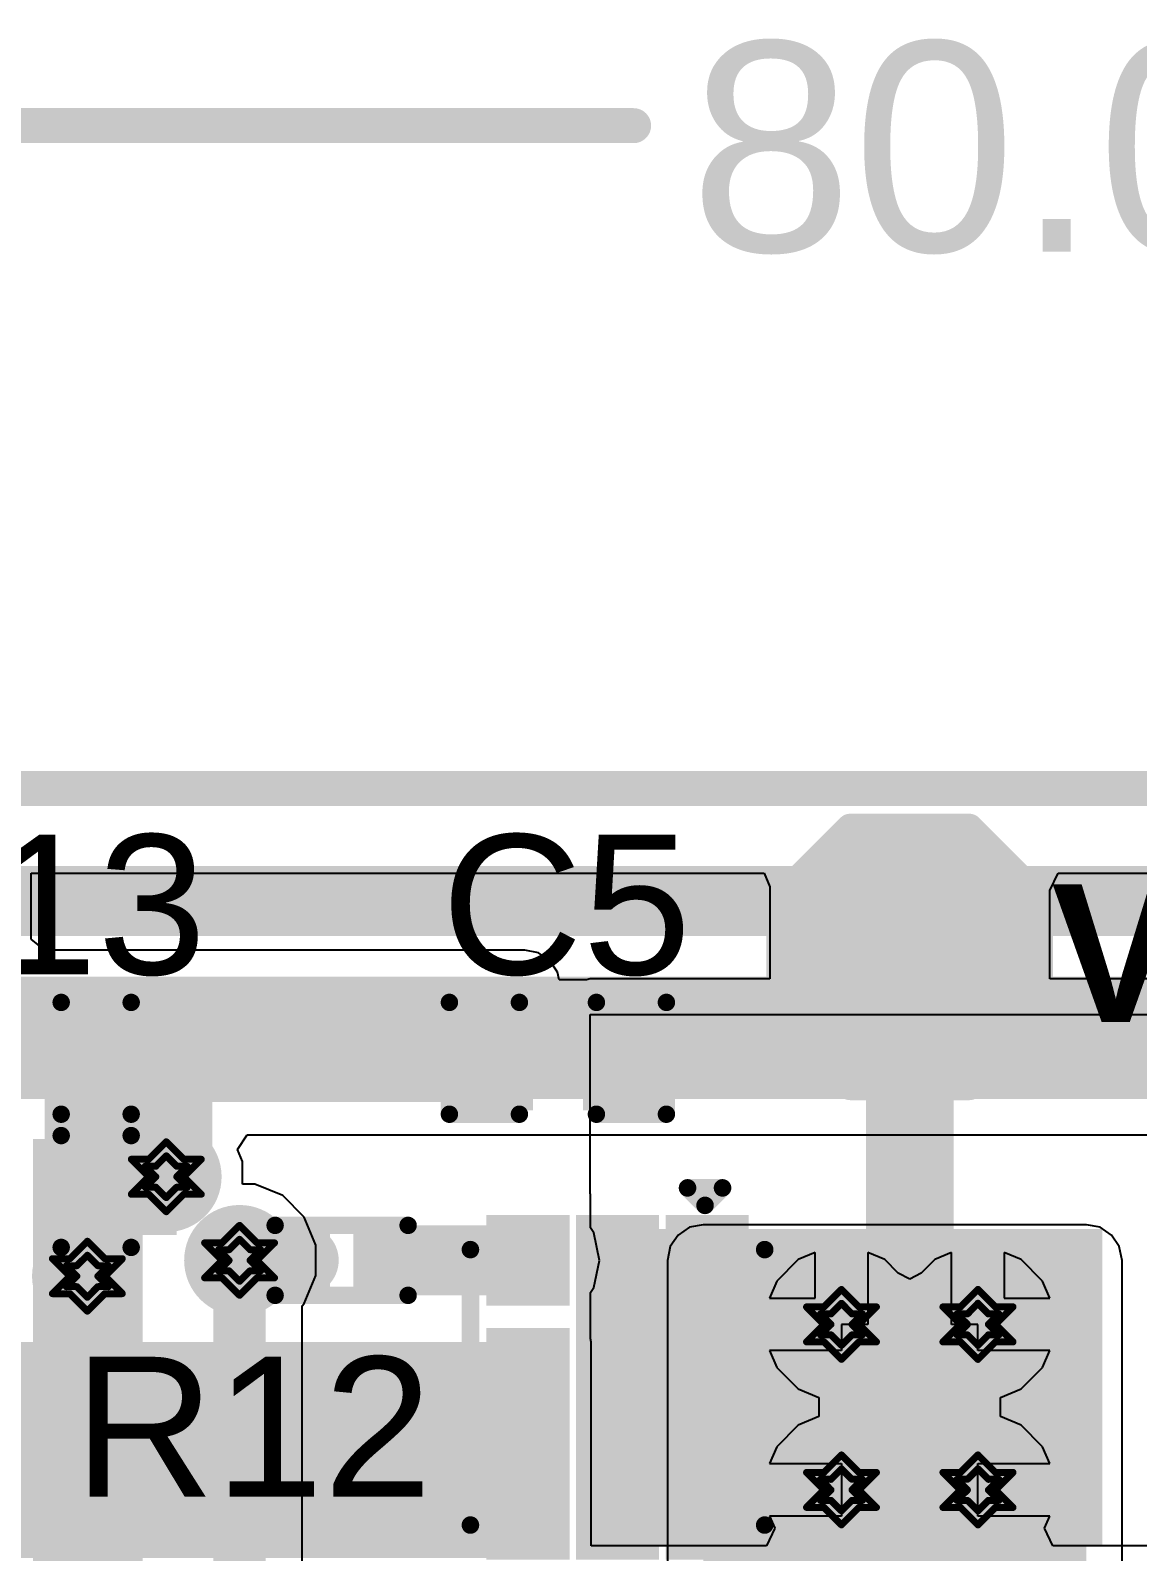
# Model space of a CAD drawing. Header units: inches. Extents: x -18 to 237, y -41 to 211.
# Drawn here: x 24.42 to 32.45, y 104.98 to 116.03 of the extents above; entities that cross this region are included whole.
import ezdxf

# ---------------------------------------------------------------- set-up
doc = ezdxf.new("R2010")
doc.units = ezdxf.units.IN
for name, color, linetype in [('Board Outline', 216, 'Continuous'), ('Bottom Layer', 5, 'Continuous'), ('Bottom Solder', 6, 'Continuous'), ('Dimensions', 6, 'Continuous'), ('Drill Drawing', 1, 'Continuous'), ('Top Layer', 1, 'Continuous'), ('Top Overlay', 2, 'Continuous'), ('Top Paste', 8, 'Continuous'), ('Top Solder', 216, 'Continuous'), ('Via Holes', 16, 'Continuous')]:
    doc.layers.add(name, color=color, linetype=linetype)
doc.styles.add('Arial', font='', dxfattribs={"height": 0.2})
doc.styles.add('Arial_Bold', font='', dxfattribs={"height": 0.2})
doc.styles.get('Arial').set_extended_font_data('Arial')
doc.styles.get('Arial_Bold').set_extended_font_data('Arial', bold=True)

# ---------------------------------------------------------------- blocks, each defined once
blk = doc.blocks.new('CSD25310Q2_33')
at = {"layer": 'Top Layer'}
for points in [[(-1.15, 0.85), (-0.695, 0.85), (-0.695, 0.45), (-1.15, 0.45)], [(-0.55, 0.85), (0.55, 0.85), (0.55, -0.2), (-0.55, -0.2)], [(1.15, 0.45), (0.695, 0.45), (0.695, 0.85), (1.15, 0.85)], [(-1.15, 0.2), (-0.695, 0.2), (-0.695, -0.2), (-1.15, -0.2)], [(1.15, -0.2), (0.695, -0.2), (0.695, 0.2), (1.15, 0.2)], [(-1.15, -0.45), (-0.695, -0.45), (-0.695, -0.85), (-1.15, -0.85)], [(-0.329, -0.45), (0.521, -0.45), (0.521, -0.85), (-0.329, -0.85)], [(1.15, -0.85), (0.695, -0.85), (0.695, -0.45), (1.15, -0.45)]]:
    blk.add_hatch(color=1, dxfattribs=at).paths.add_polyline_path(points)
at = {"layer": 'Top Paste'}
for points in [[(-0.5, 0.8), (0.5, 0.8), (0.5, -0.15), (-0.5, -0.15)], [(-0.279, -0.5), (0.471, -0.5), (0.471, -0.8), (-0.279, -0.8)]]:
    blk.add_hatch(color=8, dxfattribs=at).paths.add_polyline_path(points)
at = {"layer": 'Top Solder'}
for points in [[(-1.252, 0.952), (-0.593, 0.952), (-0.593, 0.348), (-1.252, 0.348)], [(-0.652, 0.952), (0.652, 0.952), (0.652, -0.302), (-0.652, -0.302)], [(1.252, 0.348), (0.593, 0.348), (0.593, 0.952), (1.252, 0.952)], [(-1.252, 0.302), (-0.593, 0.302), (-0.593, -0.302), (-1.252, -0.302)], [(1.252, -0.302), (0.593, -0.302), (0.593, 0.302), (1.252, 0.302)], [(-1.252, -0.348), (-0.593, -0.348), (-0.593, -0.952), (-1.252, -0.952)], [(-0.431, -0.348), (0.623, -0.348), (0.623, -0.952), (-0.431, -0.952)], [(1.252, -0.952), (0.593, -0.952), (0.593, -0.348), (1.252, -0.348)]]:
    blk.add_hatch(color=216, dxfattribs=at).paths.add_polyline_path(points)
at = {"layer": 'Top Overlay', "const_width": 0.127}
for points in [[(1, 1.068), (-1, 1.068)], [(-1.448, 0.508), (-1.448, 0.762)], [(-1.321, 0.635), (-1.448, 0.762)], [(-1.448, 0.508), (-1.321, 0.635)], [(1, -1.068), (-1, -1.068)]]:
    blk.add_lwpolyline(points, dxfattribs=at)
at = {"layer": 'Top Overlay', "const_width": 0.0635}
for points in [[(-1.032, 1.068, 1), (-0.968, 1.068, 1)], [(0.968, 1.068, 1), (1.032, 1.068, 1)], [(-1.48, 0.762, 1), (-1.416, 0.762, 1)], [(-1.48, 0.762, 1), (-1.416, 0.762, 1)], [(-1.353, 0.635, 1), (-1.289, 0.635, 1)], [(-1.353, 0.635, 1), (-1.289, 0.635, 1)], [(-1.48, 0.508, 1), (-1.416, 0.508, 1)], [(-1.48, 0.508, 1), (-1.416, 0.508, 1)], [(-1.032, -1.068, 1), (-0.968, -1.068, 1)], [(0.968, -1.068, 1), (1.032, -1.068, 1)]]:
    blk.add_lwpolyline(points, format="xyb", close=True, dxfattribs=at)
blk = doc.blocks.new('R___0201_71')
at = {"layer": 'Top Layer'}
for points in [[(-0.41, 0.185), (-0.14, 0.185), (-0.14, -0.185), (-0.41, -0.185)], [(0.14, 0.185), (0.41, 0.185), (0.41, -0.185), (0.14, -0.185)]]:
    blk.add_hatch(color=1, dxfattribs=at).paths.add_polyline_path(points)
at = {"layer": 'Top Paste'}
for points in [[(-0.41, 0.185), (-0.14, 0.185), (-0.14, -0.185), (-0.41, -0.185)], [(0.14, 0.185), (0.41, 0.185), (0.41, -0.185), (0.14, -0.185)]]:
    blk.add_hatch(color=8, dxfattribs=at).paths.add_polyline_path(points)
at = {"layer": 'Top Solder'}
for points in [[(-0.465, 0.24), (-0.085, 0.24), (-0.085, -0.24), (-0.465, -0.24)], [(0.085, 0.24), (0.465, 0.24), (0.465, -0.24), (0.085, -0.24)]]:
    blk.add_hatch(color=216, dxfattribs=at).paths.add_polyline_path(points)
at = {"layer": 'Top Overlay', "const_width": 0.127}
for points in [[(0.483, 0.254), (-0.483, 0.254)], [(-0.483, 0.254), (-0.483, -0.254)], [(0.483, 0.254), (0.483, -0.254)], [(0.483, -0.254), (-0.483, -0.254)]]:
    blk.add_lwpolyline(points, dxfattribs=at)
at = {"layer": 'Top Overlay', "const_width": 0.0635}
for points in [[(-0.514, 0.254, 1), (-0.451, 0.254, 1)], [(-0.514, 0.254, 1), (-0.451, 0.254, 1)], [(0.451, 0.254, 1), (0.514, 0.254, 1)], [(0.451, 0.254, 1), (0.514, 0.254, 1)], [(-0.514, -0.254, 1), (-0.451, -0.254, 1)], [(-0.514, -0.254, 1), (-0.451, -0.254, 1)], [(0.451, -0.254, 1), (0.514, -0.254, 1)], [(0.451, -0.254, 1), (0.514, -0.254, 1)]]:
    blk.add_lwpolyline(points, format="xyb", close=True, dxfattribs=at)
blk = doc.blocks.new('T__________92')
at = {"layer": 'Top Layer'}
blk.add_hatch(color=1, dxfattribs=at).paths.add_polyline_path([(0.381, 0.762), (-0.381, 0.762), (-0.762, 0.381), (-0.762, -0.381), (-0.381, -0.762), (0.381, -0.762), (0.762, -0.381), (0.762, 0.381)])
at = {"layer": 'Top Paste'}
blk.add_hatch(color=8, dxfattribs=at).paths.add_polyline_path([(0.381, 0.762), (-0.381, 0.762), (-0.762, 0.381), (-0.762, -0.381), (-0.381, -0.762), (0.381, -0.762), (0.762, -0.381), (0.762, 0.381)])
at = {"layer": 'Top Solder'}
blk.add_hatch(color=216, dxfattribs=at).paths.add_polyline_path([(0.432, 0.864), (-0.432, 0.864), (-0.864, 0.432), (-0.864, -0.432), (-0.432, -0.864), (0.432, -0.864), (0.864, -0.432), (0.864, 0.432)])
at = {"layer": 'Top Overlay', "const_width": 0.2}
for points in [[(-0.432, 0.94), (-0.94, 0.432)], [(0.432, 0.94), (-0.432, 0.94)], [(0.432, 0.94), (-0.432, 0.94)], [(0.94, 0.432), (0.432, 0.94)], [(-0.94, 0.432), (-0.94, -0.432)], [(0.94, 0.432), (0.94, -0.432)], [(-0.432, -0.94), (-0.94, -0.432)], [(0.94, -0.432), (0.432, -0.94)], [(0.432, -0.94), (-0.432, -0.94)], [(0.432, -0.94), (-0.432, -0.94)]]:
    blk.add_lwpolyline(points, dxfattribs=at)
at = {"layer": 'Top Overlay', "const_width": 0.1}
for points in [[(-0.482, 0.94, 1), (-0.382, 0.94, 1)], [(-0.482, 0.94, 1), (-0.382, 0.94, 1)], [(-0.482, 0.94, 1), (-0.382, 0.94, 1)], [(0.382, 0.94, 1), (0.482, 0.94, 1)], [(0.382, 0.94, 1), (0.482, 0.94, 1)], [(0.382, 0.94, 1), (0.482, 0.94, 1)], [(-0.99, 0.432, 1), (-0.89, 0.432, 1)], [(-0.99, 0.432, 1), (-0.89, 0.432, 1)], [(0.89, 0.432, 1), (0.99, 0.432, 1)], [(0.89, 0.432, 1), (0.99, 0.432, 1)], [(-0.99, -0.432, 1), (-0.89, -0.432, 1)], [(-0.99, -0.432, 1), (-0.89, -0.432, 1)], [(0.89, -0.432, 1), (0.99, -0.432, 1)], [(0.89, -0.432, 1), (0.99, -0.432, 1)], [(-0.482, -0.94, 1), (-0.382, -0.94, 1)], [(-0.482, -0.94, 1), (-0.382, -0.94, 1)], [(-0.482, -0.94, 1), (-0.382, -0.94, 1)], [(0.382, -0.94, 1), (0.482, -0.94, 1)], [(0.382, -0.94, 1), (0.482, -0.94, 1)], [(0.382, -0.94, 1), (0.482, -0.94, 1)]]:
    blk.add_lwpolyline(points, format="xyb", close=True, dxfattribs=at)
blk = doc.blocks.new('C___0402_149')
at = {"layer": 'Top Layer'}
for points in [[(-0.699, -0.318), (-0.699, 0.318), (-0.241, 0.318), (-0.241, -0.318)], [(0.241, -0.318), (0.241, 0.318), (0.699, 0.318), (0.699, -0.318)]]:
    blk.add_hatch(color=1, dxfattribs=at).paths.add_polyline_path(points)
at = {"layer": 'Top Paste'}
for points in [[(-0.699, -0.318), (-0.699, 0.318), (-0.241, 0.318), (-0.241, -0.318)], [(0.241, -0.318), (0.241, 0.318), (0.699, 0.318), (0.699, -0.318)]]:
    blk.add_hatch(color=8, dxfattribs=at).paths.add_polyline_path(points)
at = {"layer": 'Top Solder'}
for points in [[(-0.758, -0.377), (-0.758, 0.377), (-0.181, 0.377), (-0.181, -0.377)], [(0.181, -0.377), (0.181, 0.377), (0.758, 0.377), (0.758, -0.377)]]:
    blk.add_hatch(color=216, dxfattribs=at).paths.add_polyline_path(points)
at = {"layer": 'Top Overlay', "const_width": 0.127}
for points in [[(-0.787, -0.406), (-0.787, 0.406)], [(-0.787, 0.406), (-0.279, 0.406)], [(0.279, 0.406), (0.787, 0.406)], [(0.787, -0.406), (0.787, 0.406)], [(-0.787, -0.406), (-0.279, -0.406)], [(0.279, -0.406), (0.787, -0.406)]]:
    blk.add_lwpolyline(points, dxfattribs=at)
at = {"layer": 'Top Overlay', "const_width": 0.0635}
for points in [[(-0.819, 0.406, 1), (-0.756, 0.406, 1)], [(-0.819, 0.406, 1), (-0.756, 0.406, 1)], [(-0.311, 0.406, 1), (-0.248, 0.406, 1)], [(0.248, 0.406, 1), (0.311, 0.406, 1)], [(0.756, 0.406, 1), (0.819, 0.406, 1)], [(0.756, 0.406, 1), (0.819, 0.406, 1)], [(-0.819, -0.406, 1), (-0.756, -0.406, 1)], [(-0.819, -0.406, 1), (-0.756, -0.406, 1)], [(-0.311, -0.406, 1), (-0.248, -0.406, 1)], [(0.248, -0.406, 1), (0.311, -0.406, 1)], [(0.756, -0.406, 1), (0.819, -0.406, 1)], [(0.756, -0.406, 1), (0.819, -0.406, 1)]]:
    blk.add_lwpolyline(points, format="xyb", close=True, dxfattribs=at)
blk = doc.blocks.new('C___0402_150')
at = {"layer": 'Top Layer'}
for points in [[(-0.699, -0.318), (-0.699, 0.318), (-0.241, 0.318), (-0.241, -0.318)], [(0.241, -0.318), (0.241, 0.318), (0.699, 0.318), (0.699, -0.318)]]:
    blk.add_hatch(color=1, dxfattribs=at).paths.add_polyline_path(points)
at = {"layer": 'Top Paste'}
for points in [[(-0.699, -0.318), (-0.699, 0.318), (-0.241, 0.318), (-0.241, -0.318)], [(0.241, -0.318), (0.241, 0.318), (0.699, 0.318), (0.699, -0.318)]]:
    blk.add_hatch(color=8, dxfattribs=at).paths.add_polyline_path(points)
at = {"layer": 'Top Solder'}
for points in [[(-0.758, -0.377), (-0.758, 0.377), (-0.181, 0.377), (-0.181, -0.377)], [(0.181, -0.377), (0.181, 0.377), (0.758, 0.377), (0.758, -0.377)]]:
    blk.add_hatch(color=216, dxfattribs=at).paths.add_polyline_path(points)
at = {"layer": 'Top Overlay', "const_width": 0.127}
for points in [[(-0.787, 0.406), (-0.279, 0.406)], [(-0.787, -0.406), (-0.787, 0.406)], [(0.279, 0.406), (0.787, 0.406)], [(0.787, -0.406), (0.787, 0.406)], [(-0.787, -0.406), (-0.279, -0.406)], [(0.279, -0.406), (0.787, -0.406)]]:
    blk.add_lwpolyline(points, dxfattribs=at)
at = {"layer": 'Top Overlay', "const_width": 0.0635}
for points in [[(-0.819, 0.406, 1), (-0.756, 0.406, 1)], [(-0.819, 0.406, 1), (-0.756, 0.406, 1)], [(-0.311, 0.406, 1), (-0.248, 0.406, 1)], [(0.248, 0.406, 1), (0.311, 0.406, 1)], [(0.756, 0.406, 1), (0.819, 0.406, 1)], [(0.756, 0.406, 1), (0.819, 0.406, 1)], [(-0.819, -0.406, 1), (-0.756, -0.406, 1)], [(-0.819, -0.406, 1), (-0.756, -0.406, 1)], [(-0.311, -0.406, 1), (-0.248, -0.406, 1)], [(0.248, -0.406, 1), (0.311, -0.406, 1)], [(0.756, -0.406, 1), (0.819, -0.406, 1)], [(0.756, -0.406, 1), (0.819, -0.406, 1)]]:
    blk.add_lwpolyline(points, format="xyb", close=True, dxfattribs=at)
blk = doc.blocks.new('C___0402_158')
at = {"layer": 'Top Layer'}
for points in [[(-0.699, -0.318), (-0.699, 0.318), (-0.241, 0.318), (-0.241, -0.318)], [(0.241, -0.318), (0.241, 0.318), (0.699, 0.318), (0.699, -0.318)]]:
    blk.add_hatch(color=1, dxfattribs=at).paths.add_polyline_path(points)
at = {"layer": 'Top Paste'}
for points in [[(-0.699, -0.318), (-0.699, 0.318), (-0.241, 0.318), (-0.241, -0.318)], [(0.241, -0.318), (0.241, 0.318), (0.699, 0.318), (0.699, -0.318)]]:
    blk.add_hatch(color=8, dxfattribs=at).paths.add_polyline_path(points)
at = {"layer": 'Top Solder'}
for points in [[(-0.758, -0.377), (-0.758, 0.377), (-0.181, 0.377), (-0.181, -0.377)], [(0.181, -0.377), (0.181, 0.377), (0.758, 0.377), (0.758, -0.377)]]:
    blk.add_hatch(color=216, dxfattribs=at).paths.add_polyline_path(points)
at = {"layer": 'Top Overlay', "const_width": 0.127}
for points in [[(-0.787, 0.406), (-0.787, -0.406)], [(-0.279, 0.406), (-0.787, 0.406)], [(0.787, 0.406), (0.279, 0.406)], [(0.787, 0.406), (0.787, -0.406)], [(-0.279, -0.406), (-0.787, -0.406)], [(0.787, -0.406), (0.279, -0.406)]]:
    blk.add_lwpolyline(points, dxfattribs=at)
at = {"layer": 'Top Overlay', "const_width": 0.0635}
for points in [[(-0.819, 0.406, 1), (-0.756, 0.406, 1)], [(-0.819, 0.406, 1), (-0.756, 0.406, 1)], [(-0.311, 0.406, 1), (-0.248, 0.406, 1)], [(0.248, 0.406, 1), (0.311, 0.406, 1)], [(0.756, 0.406, 1), (0.819, 0.406, 1)], [(0.756, 0.406, 1), (0.819, 0.406, 1)], [(-0.819, -0.406, 1), (-0.756, -0.406, 1)], [(-0.819, -0.406, 1), (-0.756, -0.406, 1)], [(-0.311, -0.406, 1), (-0.248, -0.406, 1)], [(0.248, -0.406, 1), (0.311, -0.406, 1)], [(0.756, -0.406, 1), (0.819, -0.406, 1)], [(0.756, -0.406, 1), (0.819, -0.406, 1)]]:
    blk.add_lwpolyline(points, format="xyb", close=True, dxfattribs=at)

msp = doc.modelspace()

# ---------------------------------------------------------------- hatches: boundary and pattern name
at = {"layer": 'Bottom Layer'}
for points in [[(24.435, 99.901), (25.229, 99.901), (25.229, 107.978), (24.435, 107.978)], [(24.435, 107.445), (25.603, 107.445), (25.603, 107.978), (24.435, 107.978)], [(29.299, 104.905), (32.08, 104.905), (32.08, 107.097), (29.299, 107.097)]]:
    msp.add_hatch(color=5, dxfattribs=at).paths.add_polyline_path(points)
h = msp.add_hatch(color=5, dxfattribs=at)
edge = h.paths.add_edge_path()
edge.add_arc((25.401, 107.704), 0.3, 0, 360)
h = msp.add_hatch(color=5, dxfattribs=at)
edge = h.paths.add_edge_path()
edge.add_arc((25.933, 107.097), 0.3, 0, 360)
h = msp.add_hatch(color=5, dxfattribs=at)
edge = h.paths.add_edge_path()
edge.add_arc((24.829, 106.982), 0.3, 0, 360)
h = msp.add_hatch(color=5, dxfattribs=at)
edge = h.paths.add_edge_path()
edge.add_arc((30.302, 106.632), 0.3, 0, 360)
h = msp.add_hatch(color=5, dxfattribs=at)
edge = h.paths.add_edge_path()
edge.add_arc((31.293, 106.632), 0.3, 0, 360)
h = msp.add_hatch(color=5, dxfattribs=at)
edge = h.paths.add_edge_path()
edge.add_arc((30.302, 105.43), 0.3, 0, 360)
h = msp.add_hatch(color=5, dxfattribs=at)
edge = h.paths.add_edge_path()
edge.add_arc((31.293, 105.43), 0.3, 0, 360)
at = {"layer": 'Bottom Solder'}
h = msp.add_hatch(color=6, dxfattribs=at)
edge = h.paths.add_edge_path()
edge.add_arc((25.401, 107.704), 0.402, 0, 360)
h = msp.add_hatch(color=6, dxfattribs=at)
edge = h.paths.add_edge_path()
edge.add_arc((25.933, 107.097), 0.402, 0, 360)
h = msp.add_hatch(color=6, dxfattribs=at)
edge = h.paths.add_edge_path()
edge.add_arc((24.829, 106.982), 0.402, 0, 360)
h = msp.add_hatch(color=6, dxfattribs=at)
edge = h.paths.add_edge_path()
edge.add_arc((30.302, 106.632), 0.402, 0, 360)
h = msp.add_hatch(color=6, dxfattribs=at)
edge = h.paths.add_edge_path()
edge.add_arc((31.293, 106.632), 0.402, 0, 360)
h = msp.add_hatch(color=6, dxfattribs=at)
edge = h.paths.add_edge_path()
edge.add_arc((30.302, 105.43), 0.402, 0, 360)
h = msp.add_hatch(color=6, dxfattribs=at)
edge = h.paths.add_edge_path()
edge.add_arc((31.293, 105.43), 0.402, 0, 360)
at = {"layer": 'Top Layer'}
for points in [[(24.519, 107.547), (25.735, 107.547), (25.735, 109.09), (24.519, 109.09)], [(24.519, 106.685), (25.127, 106.685), (25.127, 109.09), (24.519, 109.09)], [(24.6, 108.246), (28.003, 108.246), (28.003, 109.09), (24.6, 109.09)], [(24.519, 107.28), (25.476, 107.28), (25.476, 107.915), (24.519, 107.915)], [(28.477, 105.025), (32.195, 105.025), (32.195, 107.325), (28.477, 107.325)], [(22.384, 104.935), (28.227, 104.935), (28.227, 106.504), (22.384, 106.504)]]:
    msp.add_hatch(color=1, dxfattribs=at).paths.add_polyline_path(points)
h = msp.add_hatch(color=1, dxfattribs=at)
edge = h.paths.add_edge_path()
edge.add_arc((25.401, 107.704), 0.3, 0, 360)
h = msp.add_hatch(color=1, dxfattribs=at)
edge = h.paths.add_edge_path()
edge.add_arc((25.933, 107.097), 0.3, 0, 360)
h = msp.add_hatch(color=1, dxfattribs=at)
edge = h.paths.add_edge_path()
edge.add_arc((24.829, 106.982), 0.3, 0, 360)
h = msp.add_hatch(color=1, dxfattribs=at)
edge = h.paths.add_edge_path()
edge.add_arc((30.302, 106.632), 0.3, 0, 360)
h = msp.add_hatch(color=1, dxfattribs=at)
edge = h.paths.add_edge_path()
edge.add_arc((31.293, 106.632), 0.3, 0, 360)
h = msp.add_hatch(color=1, dxfattribs=at)
edge = h.paths.add_edge_path()
edge.add_arc((30.302, 105.43), 0.3, 0, 360)
h = msp.add_hatch(color=1, dxfattribs=at)
edge = h.paths.add_edge_path()
edge.add_arc((31.293, 105.43), 0.3, 0, 360)
at = {"layer": 'Top Solder'}
h = msp.add_hatch(color=216, dxfattribs=at)
edge = h.paths.add_edge_path()
edge.add_arc((25.401, 107.704), 0.402, 0, 360)
h = msp.add_hatch(color=216, dxfattribs=at)
edge = h.paths.add_edge_path()
edge.add_arc((25.933, 107.097), 0.402, 0, 360)
h = msp.add_hatch(color=216, dxfattribs=at)
edge = h.paths.add_edge_path()
edge.add_arc((24.829, 106.982), 0.402, 0, 360)
h = msp.add_hatch(color=216, dxfattribs=at)
edge = h.paths.add_edge_path()
edge.add_arc((30.302, 106.632), 0.402, 0, 360)
h = msp.add_hatch(color=216, dxfattribs=at)
edge = h.paths.add_edge_path()
edge.add_arc((31.293, 106.632), 0.402, 0, 360)
h = msp.add_hatch(color=216, dxfattribs=at)
edge = h.paths.add_edge_path()
edge.add_arc((30.302, 105.43), 0.402, 0, 360)
h = msp.add_hatch(color=216, dxfattribs=at)
edge = h.paths.add_edge_path()
edge.add_arc((31.293, 105.43), 0.402, 0, 360)
at = {"layer": 'Via Holes'}
h = msp.add_hatch(color=7, dxfattribs=at)
edge = h.paths.add_edge_path()
edge.add_arc((25.401, 107.704), 0.15, 0, 360)
h = msp.add_hatch(color=7, dxfattribs=at)
edge = h.paths.add_edge_path()
edge.add_arc((25.933, 107.097), 0.15, 0, 360)
h = msp.add_hatch(color=7, dxfattribs=at)
edge = h.paths.add_edge_path()
edge.add_arc((24.829, 106.982), 0.15, 0, 360)
h = msp.add_hatch(color=7, dxfattribs=at)
edge = h.paths.add_edge_path()
edge.add_arc((30.302, 106.632), 0.15, 0, 360)
h = msp.add_hatch(color=7, dxfattribs=at)
edge = h.paths.add_edge_path()
edge.add_arc((31.293, 106.632), 0.15, 0, 360)
h = msp.add_hatch(color=7, dxfattribs=at)
edge = h.paths.add_edge_path()
edge.add_arc((30.302, 105.43), 0.15, 0, 360)
h = msp.add_hatch(color=7, dxfattribs=at)
edge = h.paths.add_edge_path()
edge.add_arc((31.293, 105.43), 0.15, 0, 360)

# ---------------------------------------------------------------- linework, layer by layer
at = {"layer": 'Board Outline', "const_width": 0.254}
msp.add_lwpolyline([(-3.538, 110.524), (51.988, 110.524)], dxfattribs=at)
at = {"layer": 'Bottom Layer'}
for p, q in [((25.919, 107.903), (25.989, 108.008)), ((25.989, 108.008), (35.072, 108.008)), ((25.955, 107.814), (25.919, 107.903)), ((25.955, 107.651), (25.955, 107.814)), ((26.044, 107.651), (25.955, 107.651)), ((26.247, 107.567), (26.044, 107.651)), ((26.403, 107.411), (26.247, 107.567)), ((26.487, 107.208), (26.403, 107.411)), ((29.116, 107.281), (29.06, 107.197)), ((29.2, 107.337), (29.116, 107.281)), ((29.299, 107.356), (29.2, 107.337)), ((32.08, 107.356), (29.299, 107.356)), ((32.179, 107.337), (32.08, 107.356)), ((32.263, 107.281), (32.179, 107.337)), ((32.319, 107.197), (32.263, 107.281)), ((26.487, 106.987), (26.487, 107.208)), ((29.06, 107.197), (29.04, 107.097)), ((32.339, 107.097), (32.319, 107.197)), ((29.04, 107.097), (29.04, 104.905)), ((32.339, 104.905), (32.339, 107.097)), ((26.403, 106.784), (26.487, 106.987)), ((26.387, 106.767), (26.403, 106.784)), ((26.387, 102.502), (26.387, 106.767))]:
    msp.add_line(p, q, dxfattribs=at)
for points, const_width in [([(21.916, 109.706), (38.758, 109.706)], 0.508), ([(22.73, 108.713), (35.461, 108.713)], 0.889), ([(25.933, 102.314), (25.933, 107.097)], 0.381)]:
    msp.add_lwpolyline(points, dxfattribs=dict(at, const_width=const_width))
at = {"layer": 'Bottom Layer', "const_width": 0.191}
msp.add_lwpolyline([(25.838, 107.097, 1), (26.029, 107.097, 1)], format="xyb", close=True, dxfattribs=at)
at = {"layer": 'Dimensions', "const_width": 0.254}
msp.add_lwpolyline([(-3.538, 115.336), (28.794, 115.336)], dxfattribs=at)
at = {"layer": 'Dimensions', "const_width": 0.127}
msp.add_lwpolyline([(28.73, 115.336, 1), (28.857, 115.336, 1)], format="xyb", close=True, dxfattribs=at)
at = {"layer": 'Drill Drawing', "const_width": 0.0508}
for points in [[(25.274, 107.831), (25.401, 107.958)], [(25.401, 107.958), (25.528, 107.831)], [(25.147, 107.831), (25.274, 107.704)], [(25.147, 107.831), (25.274, 107.831)], [(25.249, 107.78), (25.325, 107.704)], [(25.249, 107.78), (25.325, 107.78)], [(25.325, 107.78), (25.401, 107.856)], [(25.401, 107.856), (25.477, 107.78)], [(25.477, 107.78), (25.554, 107.78)], [(25.477, 107.704), (25.554, 107.78)], [(25.528, 107.831), (25.655, 107.831)], [(25.528, 107.704), (25.655, 107.831)], [(25.147, 107.577), (25.274, 107.704)], [(25.249, 107.628), (25.325, 107.704)], [(25.477, 107.704), (25.554, 107.628)], [(25.528, 107.704), (25.655, 107.577)], [(25.147, 107.577), (25.274, 107.577)], [(25.249, 107.628), (25.325, 107.628)], [(25.274, 107.577), (25.401, 107.45)], [(25.325, 107.628), (25.401, 107.552)], [(25.401, 107.552), (25.477, 107.628)], [(25.401, 107.45), (25.528, 107.577)], [(25.477, 107.628), (25.554, 107.628)], [(25.528, 107.577), (25.655, 107.577)], [(25.806, 107.224), (25.933, 107.351)], [(25.933, 107.351), (26.06, 107.224)], [(24.702, 107.109), (24.829, 107.236)], [(24.829, 107.236), (24.956, 107.109)], [(25.679, 107.224), (25.806, 107.097)], [(25.679, 107.224), (25.806, 107.224)], [(25.857, 107.174), (25.933, 107.25)], [(25.933, 107.25), (26.01, 107.174)], [(26.06, 107.224), (26.187, 107.224)], [(26.06, 107.097), (26.187, 107.224)], [(24.752, 107.058), (24.829, 107.134)], [(24.829, 107.134), (24.905, 107.058)], [(25.781, 107.174), (25.857, 107.097)], [(25.781, 107.174), (25.857, 107.174)], [(26.01, 107.174), (26.086, 107.174)], [(26.01, 107.097), (26.086, 107.174)], [(24.575, 107.109), (24.702, 106.982)], [(24.575, 107.109), (24.702, 107.109)], [(24.676, 107.058), (24.752, 106.982)], [(24.676, 107.058), (24.752, 107.058)], [(24.905, 107.058), (24.981, 107.058)], [(24.905, 106.982), (24.981, 107.058)], [(24.956, 107.109), (25.083, 107.109)], [(24.956, 106.982), (25.083, 107.109)], [(25.679, 106.97), (25.806, 107.097)], [(25.781, 107.021), (25.857, 107.097)], [(25.781, 107.021), (25.857, 107.021)], [(25.857, 107.021), (25.933, 106.945)], [(25.933, 106.945), (26.01, 107.021)], [(26.01, 107.097), (26.086, 107.021)], [(26.01, 107.021), (26.086, 107.021)], [(26.06, 107.097), (26.187, 106.97)], [(24.575, 106.855), (24.702, 106.982)], [(24.676, 106.906), (24.752, 106.982)], [(24.676, 106.906), (24.752, 106.906)], [(24.752, 106.906), (24.829, 106.829)], [(24.829, 106.829), (24.905, 106.906)], [(24.905, 106.982), (24.981, 106.906)], [(24.905, 106.906), (24.981, 106.906)], [(24.956, 106.982), (25.083, 106.855)], [(25.679, 106.97), (25.806, 106.97)], [(25.806, 106.97), (25.933, 106.843)], [(25.933, 106.843), (26.06, 106.97)], [(26.06, 106.97), (26.187, 106.97)], [(24.575, 106.855), (24.702, 106.855)], [(24.702, 106.855), (24.829, 106.728)], [(24.829, 106.728), (24.956, 106.855)], [(24.956, 106.855), (25.083, 106.855)], [(30.175, 106.759), (30.302, 106.886)], [(30.226, 106.708), (30.302, 106.785)], [(30.302, 106.886), (30.429, 106.759)], [(30.302, 106.785), (30.378, 106.708)], [(31.166, 106.759), (31.293, 106.886)], [(31.217, 106.708), (31.293, 106.785)], [(31.293, 106.886), (31.42, 106.759)], [(31.293, 106.785), (31.369, 106.708)], [(30.048, 106.759), (30.175, 106.632)], [(30.048, 106.759), (30.175, 106.759)], [(30.15, 106.708), (30.226, 106.632)], [(30.15, 106.708), (30.226, 106.708)], [(30.378, 106.708), (30.455, 106.708)], [(30.378, 106.632), (30.455, 106.708)], [(30.429, 106.759), (30.556, 106.759)], [(30.429, 106.632), (30.556, 106.759)], [(31.039, 106.759), (31.166, 106.632)], [(31.039, 106.759), (31.166, 106.759)], [(31.14, 106.708), (31.217, 106.632)], [(31.14, 106.708), (31.217, 106.708)], [(31.369, 106.708), (31.445, 106.708)], [(31.369, 106.632), (31.445, 106.708)], [(31.42, 106.759), (31.547, 106.759)], [(31.42, 106.632), (31.547, 106.759)], [(30.048, 106.505), (30.175, 106.632)], [(30.15, 106.556), (30.226, 106.632)], [(30.378, 106.632), (30.455, 106.556)], [(30.429, 106.632), (30.556, 106.505)], [(31.039, 106.505), (31.166, 106.632)], [(31.14, 106.556), (31.217, 106.632)], [(31.369, 106.632), (31.445, 106.556)], [(31.42, 106.632), (31.547, 106.505)], [(30.048, 106.505), (30.175, 106.505)], [(30.15, 106.556), (30.226, 106.556)], [(30.175, 106.505), (30.302, 106.378)], [(30.226, 106.556), (30.302, 106.48)], [(30.302, 106.48), (30.378, 106.556)], [(30.302, 106.378), (30.429, 106.505)], [(30.378, 106.556), (30.455, 106.556)], [(30.429, 106.505), (30.556, 106.505)], [(31.039, 106.505), (31.166, 106.505)], [(31.14, 106.556), (31.217, 106.556)], [(31.166, 106.505), (31.293, 106.378)], [(31.217, 106.556), (31.293, 106.48)], [(31.293, 106.48), (31.369, 106.556)], [(31.293, 106.378), (31.42, 106.505)], [(31.369, 106.556), (31.445, 106.556)], [(31.42, 106.505), (31.547, 106.505)], [(30.175, 105.557), (30.302, 105.684)], [(30.302, 105.684), (30.429, 105.557)], [(31.166, 105.557), (31.293, 105.684)], [(31.293, 105.684), (31.42, 105.557)], [(30.226, 105.507), (30.302, 105.583)], [(30.302, 105.583), (30.378, 105.507)], [(31.217, 105.507), (31.293, 105.583)], [(31.293, 105.583), (31.369, 105.507)], [(30.048, 105.557), (30.175, 105.43)], [(30.048, 105.557), (30.175, 105.557)], [(30.15, 105.507), (30.226, 105.43)], [(30.15, 105.507), (30.226, 105.507)], [(30.378, 105.507), (30.455, 105.507)], [(30.378, 105.43), (30.455, 105.507)], [(30.429, 105.557), (30.556, 105.557)], [(30.429, 105.43), (30.556, 105.557)], [(31.039, 105.557), (31.166, 105.43)], [(31.039, 105.557), (31.166, 105.557)], [(31.14, 105.507), (31.217, 105.43)], [(31.14, 105.507), (31.217, 105.507)], [(31.369, 105.507), (31.445, 105.507)], [(31.369, 105.43), (31.445, 105.507)], [(31.42, 105.557), (31.547, 105.557)], [(31.42, 105.43), (31.547, 105.557)], [(30.048, 105.303), (30.175, 105.43)], [(30.15, 105.354), (30.226, 105.43)], [(30.15, 105.354), (30.226, 105.354)], [(30.226, 105.354), (30.302, 105.278)], [(30.302, 105.278), (30.378, 105.354)], [(30.378, 105.43), (30.455, 105.354)], [(30.378, 105.354), (30.455, 105.354)], [(30.429, 105.43), (30.556, 105.303)], [(31.039, 105.303), (31.166, 105.43)], [(31.14, 105.354), (31.217, 105.43)], [(31.14, 105.354), (31.217, 105.354)], [(31.217, 105.354), (31.293, 105.278)], [(31.293, 105.278), (31.369, 105.354)], [(31.369, 105.43), (31.445, 105.354)], [(31.369, 105.354), (31.445, 105.354)], [(31.42, 105.43), (31.547, 105.303)], [(30.048, 105.303), (30.175, 105.303)], [(30.175, 105.303), (30.302, 105.176)], [(30.302, 105.176), (30.429, 105.303)], [(30.429, 105.303), (30.556, 105.303)], [(31.039, 105.303), (31.166, 105.303)], [(31.166, 105.303), (31.293, 105.176)], [(31.293, 105.176), (31.42, 105.303)], [(31.42, 105.303), (31.547, 105.303)]]:
    msp.add_lwpolyline(points, dxfattribs=at)
at = {"layer": 'Drill Drawing', "const_width": 0.0254}
for points in [[(25.389, 107.958, 1), (25.414, 107.958, 1)], [(25.389, 107.958, 1), (25.414, 107.958, 1)], [(25.135, 107.831, 1), (25.16, 107.831, 1)], [(25.135, 107.831, 1), (25.16, 107.831, 1)], [(25.236, 107.78, 1), (25.262, 107.78, 1)], [(25.236, 107.78, 1), (25.262, 107.78, 1)], [(25.262, 107.831, 1), (25.287, 107.831, 1)], [(25.262, 107.831, 1), (25.287, 107.831, 1)], [(25.312, 107.78, 1), (25.338, 107.78, 1)], [(25.312, 107.78, 1), (25.338, 107.78, 1)], [(25.389, 107.856, 1), (25.414, 107.856, 1)], [(25.389, 107.856, 1), (25.414, 107.856, 1)], [(25.465, 107.78, 1), (25.49, 107.78, 1)], [(25.465, 107.78, 1), (25.49, 107.78, 1)], [(25.516, 107.831, 1), (25.541, 107.831, 1)], [(25.516, 107.831, 1), (25.541, 107.831, 1)], [(25.541, 107.78, 1), (25.566, 107.78, 1)], [(25.541, 107.78, 1), (25.566, 107.78, 1)], [(25.643, 107.831, 1), (25.668, 107.831, 1)], [(25.643, 107.831, 1), (25.668, 107.831, 1)], [(25.262, 107.704, 1), (25.287, 107.704, 1)], [(25.262, 107.704, 1), (25.287, 107.704, 1)], [(25.312, 107.704, 1), (25.338, 107.704, 1)], [(25.312, 107.704, 1), (25.338, 107.704, 1)], [(25.465, 107.704, 1), (25.49, 107.704, 1)], [(25.465, 107.704, 1), (25.49, 107.704, 1)], [(25.516, 107.704, 1), (25.541, 107.704, 1)], [(25.516, 107.704, 1), (25.541, 107.704, 1)], [(25.135, 107.577, 1), (25.16, 107.577, 1)], [(25.135, 107.577, 1), (25.16, 107.577, 1)], [(25.236, 107.628, 1), (25.262, 107.628, 1)], [(25.236, 107.628, 1), (25.262, 107.628, 1)], [(25.262, 107.577, 1), (25.287, 107.577, 1)], [(25.262, 107.577, 1), (25.287, 107.577, 1)], [(25.312, 107.628, 1), (25.338, 107.628, 1)], [(25.312, 107.628, 1), (25.338, 107.628, 1)], [(25.465, 107.628, 1), (25.49, 107.628, 1)], [(25.465, 107.628, 1), (25.49, 107.628, 1)], [(25.516, 107.577, 1), (25.541, 107.577, 1)], [(25.516, 107.577, 1), (25.541, 107.577, 1)], [(25.541, 107.628, 1), (25.566, 107.628, 1)], [(25.541, 107.628, 1), (25.566, 107.628, 1)], [(25.643, 107.577, 1), (25.668, 107.577, 1)], [(25.643, 107.577, 1), (25.668, 107.577, 1)], [(25.389, 107.552, 1), (25.414, 107.552, 1)], [(25.389, 107.552, 1), (25.414, 107.552, 1)], [(25.389, 107.45, 1), (25.414, 107.45, 1)], [(25.389, 107.45, 1), (25.414, 107.45, 1)], [(25.921, 107.351, 1), (25.946, 107.351, 1)], [(25.921, 107.351, 1), (25.946, 107.351, 1)], [(24.816, 107.236, 1), (24.841, 107.236, 1)], [(24.816, 107.236, 1), (24.841, 107.236, 1)], [(25.667, 107.224, 1), (25.692, 107.224, 1)], [(25.667, 107.224, 1), (25.692, 107.224, 1)], [(25.794, 107.224, 1), (25.819, 107.224, 1)], [(25.794, 107.224, 1), (25.819, 107.224, 1)], [(25.921, 107.25, 1), (25.946, 107.25, 1)], [(25.921, 107.25, 1), (25.946, 107.25, 1)], [(26.048, 107.224, 1), (26.073, 107.224, 1)], [(26.048, 107.224, 1), (26.073, 107.224, 1)], [(26.175, 107.224, 1), (26.2, 107.224, 1)], [(26.175, 107.224, 1), (26.2, 107.224, 1)], [(24.816, 107.134, 1), (24.841, 107.134, 1)], [(24.816, 107.134, 1), (24.841, 107.134, 1)], [(25.768, 107.174, 1), (25.794, 107.174, 1)], [(25.768, 107.174, 1), (25.794, 107.174, 1)], [(25.845, 107.174, 1), (25.87, 107.174, 1)], [(25.845, 107.174, 1), (25.87, 107.174, 1)], [(25.997, 107.174, 1), (26.022, 107.174, 1)], [(25.997, 107.174, 1), (26.022, 107.174, 1)], [(26.073, 107.174, 1), (26.099, 107.174, 1)], [(26.073, 107.174, 1), (26.099, 107.174, 1)], [(24.562, 107.109, 1), (24.587, 107.109, 1)], [(24.562, 107.109, 1), (24.587, 107.109, 1)], [(24.663, 107.058, 1), (24.689, 107.058, 1)], [(24.663, 107.058, 1), (24.689, 107.058, 1)], [(24.689, 107.109, 1), (24.714, 107.109, 1)], [(24.689, 107.109, 1), (24.714, 107.109, 1)], [(24.74, 107.058, 1), (24.765, 107.058, 1)], [(24.74, 107.058, 1), (24.765, 107.058, 1)], [(24.892, 107.058, 1), (24.917, 107.058, 1)], [(24.892, 107.058, 1), (24.917, 107.058, 1)], [(24.943, 107.109, 1), (24.968, 107.109, 1)], [(24.943, 107.109, 1), (24.968, 107.109, 1)], [(24.968, 107.058, 1), (24.994, 107.058, 1)], [(24.968, 107.058, 1), (24.994, 107.058, 1)], [(25.07, 107.109, 1), (25.095, 107.109, 1)], [(25.07, 107.109, 1), (25.095, 107.109, 1)], [(25.768, 107.021, 1), (25.794, 107.021, 1)], [(25.768, 107.021, 1), (25.794, 107.021, 1)], [(25.794, 107.097, 1), (25.819, 107.097, 1)], [(25.794, 107.097, 1), (25.819, 107.097, 1)], [(25.845, 107.097, 1), (25.87, 107.097, 1)], [(25.845, 107.097, 1), (25.87, 107.097, 1)], [(25.845, 107.021, 1), (25.87, 107.021, 1)], [(25.845, 107.021, 1), (25.87, 107.021, 1)], [(25.997, 107.097, 1), (26.022, 107.097, 1)], [(25.997, 107.097, 1), (26.022, 107.097, 1)], [(25.997, 107.021, 1), (26.022, 107.021, 1)], [(25.997, 107.021, 1), (26.022, 107.021, 1)], [(26.048, 107.097, 1), (26.073, 107.097, 1)], [(26.048, 107.097, 1), (26.073, 107.097, 1)], [(26.073, 107.021, 1), (26.099, 107.021, 1)], [(26.073, 107.021, 1), (26.099, 107.021, 1)], [(24.663, 106.906, 1), (24.689, 106.906, 1)], [(24.663, 106.906, 1), (24.689, 106.906, 1)], [(24.689, 106.982, 1), (24.714, 106.982, 1)], [(24.689, 106.982, 1), (24.714, 106.982, 1)], [(24.74, 106.982, 1), (24.765, 106.982, 1)], [(24.74, 106.982, 1), (24.765, 106.982, 1)], [(24.74, 106.906, 1), (24.765, 106.906, 1)], [(24.74, 106.906, 1), (24.765, 106.906, 1)], [(24.892, 106.982, 1), (24.917, 106.982, 1)], [(24.892, 106.982, 1), (24.917, 106.982, 1)], [(24.892, 106.906, 1), (24.917, 106.906, 1)], [(24.892, 106.906, 1), (24.917, 106.906, 1)], [(24.943, 106.982, 1), (24.968, 106.982, 1)], [(24.943, 106.982, 1), (24.968, 106.982, 1)], [(24.968, 106.906, 1), (24.994, 106.906, 1)], [(24.968, 106.906, 1), (24.994, 106.906, 1)], [(25.667, 106.97, 1), (25.692, 106.97, 1)], [(25.667, 106.97, 1), (25.692, 106.97, 1)], [(25.794, 106.97, 1), (25.819, 106.97, 1)], [(25.794, 106.97, 1), (25.819, 106.97, 1)], [(25.921, 106.945, 1), (25.946, 106.945, 1)], [(25.921, 106.945, 1), (25.946, 106.945, 1)], [(26.048, 106.97, 1), (26.073, 106.97, 1)], [(26.048, 106.97, 1), (26.073, 106.97, 1)], [(26.175, 106.97, 1), (26.2, 106.97, 1)], [(26.175, 106.97, 1), (26.2, 106.97, 1)], [(24.562, 106.855, 1), (24.587, 106.855, 1)], [(24.562, 106.855, 1), (24.587, 106.855, 1)], [(24.689, 106.855, 1), (24.714, 106.855, 1)], [(24.689, 106.855, 1), (24.714, 106.855, 1)], [(24.816, 106.829, 1), (24.841, 106.829, 1)], [(24.816, 106.829, 1), (24.841, 106.829, 1)], [(24.943, 106.855, 1), (24.968, 106.855, 1)], [(24.943, 106.855, 1), (24.968, 106.855, 1)], [(25.07, 106.855, 1), (25.095, 106.855, 1)], [(25.07, 106.855, 1), (25.095, 106.855, 1)], [(25.921, 106.843, 1), (25.946, 106.843, 1)], [(25.921, 106.843, 1), (25.946, 106.843, 1)], [(30.29, 106.886, 1), (30.315, 106.886, 1)], [(30.29, 106.886, 1), (30.315, 106.886, 1)], [(30.29, 106.785, 1), (30.315, 106.785, 1)], [(30.29, 106.785, 1), (30.315, 106.785, 1)], [(31.28, 106.886, 1), (31.306, 106.886, 1)], [(31.28, 106.886, 1), (31.306, 106.886, 1)], [(31.28, 106.785, 1), (31.306, 106.785, 1)], [(31.28, 106.785, 1), (31.306, 106.785, 1)], [(24.816, 106.728, 1), (24.841, 106.728, 1)], [(24.816, 106.728, 1), (24.841, 106.728, 1)], [(30.036, 106.759, 1), (30.061, 106.759, 1)], [(30.036, 106.759, 1), (30.061, 106.759, 1)], [(30.137, 106.708, 1), (30.163, 106.708, 1)], [(30.137, 106.708, 1), (30.163, 106.708, 1)], [(30.163, 106.759, 1), (30.188, 106.759, 1)], [(30.163, 106.759, 1), (30.188, 106.759, 1)], [(30.213, 106.708, 1), (30.239, 106.708, 1)], [(30.213, 106.708, 1), (30.239, 106.708, 1)], [(30.366, 106.708, 1), (30.391, 106.708, 1)], [(30.366, 106.708, 1), (30.391, 106.708, 1)], [(30.417, 106.759, 1), (30.442, 106.759, 1)], [(30.417, 106.759, 1), (30.442, 106.759, 1)], [(30.442, 106.708, 1), (30.467, 106.708, 1)], [(30.442, 106.708, 1), (30.467, 106.708, 1)], [(30.544, 106.759, 1), (30.569, 106.759, 1)], [(30.544, 106.759, 1), (30.569, 106.759, 1)], [(31.026, 106.759, 1), (31.052, 106.759, 1)], [(31.026, 106.759, 1), (31.052, 106.759, 1)], [(31.128, 106.708, 1), (31.153, 106.708, 1)], [(31.128, 106.708, 1), (31.153, 106.708, 1)], [(31.153, 106.759, 1), (31.179, 106.759, 1)], [(31.153, 106.759, 1), (31.179, 106.759, 1)], [(31.204, 106.708, 1), (31.229, 106.708, 1)], [(31.204, 106.708, 1), (31.229, 106.708, 1)], [(31.356, 106.708, 1), (31.382, 106.708, 1)], [(31.356, 106.708, 1), (31.382, 106.708, 1)], [(31.407, 106.759, 1), (31.433, 106.759, 1)], [(31.407, 106.759, 1), (31.433, 106.759, 1)], [(31.433, 106.708, 1), (31.458, 106.708, 1)], [(31.433, 106.708, 1), (31.458, 106.708, 1)], [(31.534, 106.759, 1), (31.56, 106.759, 1)], [(31.534, 106.759, 1), (31.56, 106.759, 1)], [(30.163, 106.632, 1), (30.188, 106.632, 1)], [(30.163, 106.632, 1), (30.188, 106.632, 1)], [(30.213, 106.632, 1), (30.239, 106.632, 1)], [(30.213, 106.632, 1), (30.239, 106.632, 1)], [(30.366, 106.632, 1), (30.391, 106.632, 1)], [(30.366, 106.632, 1), (30.391, 106.632, 1)], [(30.417, 106.632, 1), (30.442, 106.632, 1)], [(30.417, 106.632, 1), (30.442, 106.632, 1)], [(31.153, 106.632, 1), (31.179, 106.632, 1)], [(31.153, 106.632, 1), (31.179, 106.632, 1)], [(31.204, 106.632, 1), (31.229, 106.632, 1)], [(31.204, 106.632, 1), (31.229, 106.632, 1)], [(31.356, 106.632, 1), (31.382, 106.632, 1)], [(31.356, 106.632, 1), (31.382, 106.632, 1)], [(31.407, 106.632, 1), (31.433, 106.632, 1)], [(31.407, 106.632, 1), (31.433, 106.632, 1)], [(30.036, 106.505, 1), (30.061, 106.505, 1)], [(30.036, 106.505, 1), (30.061, 106.505, 1)], [(30.137, 106.556, 1), (30.163, 106.556, 1)], [(30.137, 106.556, 1), (30.163, 106.556, 1)], [(30.163, 106.505, 1), (30.188, 106.505, 1)], [(30.163, 106.505, 1), (30.188, 106.505, 1)], [(30.213, 106.556, 1), (30.239, 106.556, 1)], [(30.213, 106.556, 1), (30.239, 106.556, 1)], [(30.29, 106.48, 1), (30.315, 106.48, 1)], [(30.29, 106.48, 1), (30.315, 106.48, 1)], [(30.366, 106.556, 1), (30.391, 106.556, 1)], [(30.366, 106.556, 1), (30.391, 106.556, 1)], [(30.417, 106.505, 1), (30.442, 106.505, 1)], [(30.417, 106.505, 1), (30.442, 106.505, 1)], [(30.442, 106.556, 1), (30.467, 106.556, 1)], [(30.442, 106.556, 1), (30.467, 106.556, 1)], [(30.544, 106.505, 1), (30.569, 106.505, 1)], [(30.544, 106.505, 1), (30.569, 106.505, 1)], [(31.026, 106.505, 1), (31.052, 106.505, 1)], [(31.026, 106.505, 1), (31.052, 106.505, 1)], [(31.128, 106.556, 1), (31.153, 106.556, 1)], [(31.128, 106.556, 1), (31.153, 106.556, 1)], [(31.153, 106.505, 1), (31.179, 106.505, 1)], [(31.153, 106.505, 1), (31.179, 106.505, 1)], [(31.204, 106.556, 1), (31.229, 106.556, 1)], [(31.204, 106.556, 1), (31.229, 106.556, 1)], [(31.28, 106.48, 1), (31.306, 106.48, 1)], [(31.28, 106.48, 1), (31.306, 106.48, 1)], [(31.356, 106.556, 1), (31.382, 106.556, 1)], [(31.356, 106.556, 1), (31.382, 106.556, 1)], [(31.407, 106.505, 1), (31.433, 106.505, 1)], [(31.407, 106.505, 1), (31.433, 106.505, 1)], [(31.433, 106.556, 1), (31.458, 106.556, 1)], [(31.433, 106.556, 1), (31.458, 106.556, 1)], [(31.534, 106.505, 1), (31.56, 106.505, 1)], [(31.534, 106.505, 1), (31.56, 106.505, 1)], [(30.29, 106.378, 1), (30.315, 106.378, 1)], [(30.29, 106.378, 1), (30.315, 106.378, 1)], [(31.28, 106.378, 1), (31.306, 106.378, 1)], [(31.28, 106.378, 1), (31.306, 106.378, 1)], [(30.29, 105.684, 1), (30.315, 105.684, 1)], [(30.29, 105.684, 1), (30.315, 105.684, 1)], [(31.28, 105.684, 1), (31.306, 105.684, 1)], [(31.28, 105.684, 1), (31.306, 105.684, 1)], [(30.29, 105.583, 1), (30.315, 105.583, 1)], [(30.29, 105.583, 1), (30.315, 105.583, 1)], [(31.28, 105.583, 1), (31.306, 105.583, 1)], [(31.28, 105.583, 1), (31.306, 105.583, 1)], [(30.036, 105.557, 1), (30.061, 105.557, 1)], [(30.036, 105.557, 1), (30.061, 105.557, 1)], [(30.137, 105.507, 1), (30.163, 105.507, 1)], [(30.137, 105.507, 1), (30.163, 105.507, 1)], [(30.163, 105.557, 1), (30.188, 105.557, 1)], [(30.163, 105.557, 1), (30.188, 105.557, 1)], [(30.213, 105.507, 1), (30.239, 105.507, 1)], [(30.213, 105.507, 1), (30.239, 105.507, 1)], [(30.366, 105.507, 1), (30.391, 105.507, 1)], [(30.366, 105.507, 1), (30.391, 105.507, 1)], [(30.417, 105.557, 1), (30.442, 105.557, 1)], [(30.417, 105.557, 1), (30.442, 105.557, 1)], [(30.442, 105.507, 1), (30.467, 105.507, 1)], [(30.442, 105.507, 1), (30.467, 105.507, 1)], [(30.544, 105.557, 1), (30.569, 105.557, 1)], [(30.544, 105.557, 1), (30.569, 105.557, 1)], [(31.026, 105.557, 1), (31.052, 105.557, 1)], [(31.026, 105.557, 1), (31.052, 105.557, 1)], [(31.128, 105.507, 1), (31.153, 105.507, 1)], [(31.128, 105.507, 1), (31.153, 105.507, 1)], [(31.153, 105.557, 1), (31.179, 105.557, 1)], [(31.153, 105.557, 1), (31.179, 105.557, 1)], [(31.204, 105.507, 1), (31.229, 105.507, 1)], [(31.204, 105.507, 1), (31.229, 105.507, 1)], [(31.356, 105.507, 1), (31.382, 105.507, 1)], [(31.356, 105.507, 1), (31.382, 105.507, 1)], [(31.407, 105.557, 1), (31.433, 105.557, 1)], [(31.407, 105.557, 1), (31.433, 105.557, 1)], [(31.433, 105.507, 1), (31.458, 105.507, 1)], [(31.433, 105.507, 1), (31.458, 105.507, 1)], [(31.534, 105.557, 1), (31.56, 105.557, 1)], [(31.534, 105.557, 1), (31.56, 105.557, 1)], [(30.137, 105.354, 1), (30.163, 105.354, 1)], [(30.137, 105.354, 1), (30.163, 105.354, 1)], [(30.163, 105.43, 1), (30.188, 105.43, 1)], [(30.163, 105.43, 1), (30.188, 105.43, 1)], [(30.213, 105.43, 1), (30.239, 105.43, 1)], [(30.213, 105.43, 1), (30.239, 105.43, 1)], [(30.213, 105.354, 1), (30.239, 105.354, 1)], [(30.213, 105.354, 1), (30.239, 105.354, 1)], [(30.366, 105.43, 1), (30.391, 105.43, 1)], [(30.366, 105.43, 1), (30.391, 105.43, 1)], [(30.366, 105.354, 1), (30.391, 105.354, 1)], [(30.366, 105.354, 1), (30.391, 105.354, 1)], [(30.417, 105.43, 1), (30.442, 105.43, 1)], [(30.417, 105.43, 1), (30.442, 105.43, 1)], [(30.442, 105.354, 1), (30.467, 105.354, 1)], [(30.442, 105.354, 1), (30.467, 105.354, 1)], [(31.128, 105.354, 1), (31.153, 105.354, 1)], [(31.128, 105.354, 1), (31.153, 105.354, 1)], [(31.153, 105.43, 1), (31.179, 105.43, 1)], [(31.153, 105.43, 1), (31.179, 105.43, 1)], [(31.204, 105.43, 1), (31.229, 105.43, 1)], [(31.204, 105.43, 1), (31.229, 105.43, 1)], [(31.204, 105.354, 1), (31.229, 105.354, 1)], [(31.204, 105.354, 1), (31.229, 105.354, 1)], [(31.356, 105.43, 1), (31.382, 105.43, 1)], [(31.356, 105.43, 1), (31.382, 105.43, 1)], [(31.356, 105.354, 1), (31.382, 105.354, 1)], [(31.356, 105.354, 1), (31.382, 105.354, 1)], [(31.407, 105.43, 1), (31.433, 105.43, 1)], [(31.407, 105.43, 1), (31.433, 105.43, 1)], [(31.433, 105.354, 1), (31.458, 105.354, 1)], [(31.433, 105.354, 1), (31.458, 105.354, 1)], [(30.036, 105.303, 1), (30.061, 105.303, 1)], [(30.036, 105.303, 1), (30.061, 105.303, 1)], [(30.163, 105.303, 1), (30.188, 105.303, 1)], [(30.163, 105.303, 1), (30.188, 105.303, 1)], [(30.29, 105.278, 1), (30.315, 105.278, 1)], [(30.29, 105.278, 1), (30.315, 105.278, 1)], [(30.417, 105.303, 1), (30.442, 105.303, 1)], [(30.417, 105.303, 1), (30.442, 105.303, 1)], [(30.544, 105.303, 1), (30.569, 105.303, 1)], [(30.544, 105.303, 1), (30.569, 105.303, 1)], [(31.026, 105.303, 1), (31.052, 105.303, 1)], [(31.026, 105.303, 1), (31.052, 105.303, 1)], [(31.153, 105.303, 1), (31.179, 105.303, 1)], [(31.153, 105.303, 1), (31.179, 105.303, 1)], [(31.28, 105.278, 1), (31.306, 105.278, 1)], [(31.28, 105.278, 1), (31.306, 105.278, 1)], [(31.407, 105.303, 1), (31.433, 105.303, 1)], [(31.407, 105.303, 1), (31.433, 105.303, 1)], [(31.534, 105.303, 1), (31.56, 105.303, 1)], [(31.534, 105.303, 1), (31.56, 105.303, 1)], [(30.29, 105.176, 1), (30.315, 105.176, 1)], [(30.29, 105.176, 1), (30.315, 105.176, 1)], [(31.28, 105.176, 1), (31.306, 105.176, 1)], [(31.28, 105.176, 1), (31.306, 105.176, 1)]]:
    msp.add_lwpolyline(points, format="xyb", close=True, dxfattribs=at)
at = {"layer": 'Top Layer'}
for p, q in [((24.421, 109.909), (29.74, 109.909)), ((24.421, 109.43), (24.421, 109.909)), ((29.74, 109.909), (29.782, 109.808)), ((31.814, 109.782), (31.876, 109.909)), ((31.876, 109.909), (51.435, 109.909)), ((29.782, 109.808), (29.782, 109.14)), ((31.814, 109.14), (31.814, 109.782)), ((24.519, 109.349), (24.421, 109.43)), ((28.003, 109.349), (24.519, 109.349)), ((24.519, 109.349), (24.519, 109.349)), ((28.102, 109.33), (28.003, 109.349)), ((28.186, 109.273), (28.102, 109.33)), ((28.242, 109.189), (28.186, 109.273)), ((28.253, 109.135), (28.242, 109.189)), ((28.452, 109.135), (28.253, 109.135)), ((28.477, 109.14), (28.452, 109.135)), ((29.782, 109.14), (28.477, 109.14)), ((35.992, 109.14), (31.814, 109.14)), ((28.477, 107.579), (28.477, 108.881)), ((28.477, 108.881), (35.992, 108.881)), ((28.481, 107.579), (28.477, 107.579)), ((28.481, 107.332), (28.481, 107.579)), ((28.505, 107.296), (28.481, 107.332)), ((28.545, 107.097), (28.505, 107.296)), ((30.112, 107.153), (29.988, 107.102)), ((30.112, 106.823), (30.112, 107.153)), ((30.616, 107.102), (30.493, 107.153)), ((30.493, 107.153), (30.493, 106.632)), ((31.102, 107.153), (30.979, 107.102)), ((31.102, 106.632), (31.102, 107.153)), ((31.607, 107.102), (31.483, 107.153)), ((31.483, 107.153), (31.483, 106.823)), ((28.505, 106.899), (28.545, 107.097)), ((29.988, 107.102), (29.833, 106.946)), ((30.715, 107.003), (30.616, 107.102)), ((30.979, 107.102), (30.88, 107.003)), ((31.762, 106.946), (31.607, 107.102)), ((29.833, 106.946), (29.781, 106.823)), ((30.798, 106.96), (30.715, 107.003)), ((30.88, 107.003), (30.798, 106.96)), ((31.814, 106.823), (31.762, 106.946)), ((28.481, 106.863), (28.505, 106.899)), ((28.481, 106.529), (28.481, 106.863)), ((29.781, 106.823), (30.112, 106.823)), ((31.483, 106.823), (31.814, 106.823)), ((30.493, 106.632), (30.302, 106.632)), ((30.302, 106.632), (30.302, 106.442)), ((31.293, 106.632), (31.102, 106.632)), ((31.293, 106.442), (31.293, 106.632)), ((28.486, 106.504), (28.481, 106.529)), ((28.486, 105.025), (28.486, 106.504)), ((30.302, 106.442), (29.781, 106.442)), ((29.781, 106.442), (29.833, 106.318)), ((31.814, 106.442), (31.293, 106.442)), ((31.762, 106.318), (31.814, 106.442)), ((29.833, 106.318), (29.988, 106.163)), ((31.607, 106.163), (31.762, 106.318)), ((29.988, 106.163), (30.139, 106.1)), ((31.456, 106.1), (31.607, 106.163)), ((30.139, 106.1), (30.139, 105.963)), ((31.456, 105.963), (31.456, 106.1)), ((30.139, 105.963), (29.988, 105.9)), ((31.607, 105.9), (31.456, 105.963)), ((29.988, 105.9), (29.833, 105.744)), ((31.762, 105.744), (31.607, 105.9)), ((29.833, 105.744), (29.781, 105.621)), ((31.814, 105.621), (31.762, 105.744)), ((29.781, 105.621), (30.302, 105.621)), ((30.302, 105.621), (30.302, 105.24)), ((31.293, 105.24), (31.293, 105.621)), ((31.293, 105.621), (31.814, 105.621)), ((29.818, 105.152), (29.758, 105.025)), ((30.302, 105.24), (29.781, 105.24)), ((29.781, 105.24), (29.818, 105.152)), ((31.814, 105.24), (31.293, 105.24)), ((31.777, 105.152), (31.814, 105.24)), ((31.837, 105.025), (31.777, 105.152)), ((29.758, 105.025), (28.486, 105.025)), ((33.151, 105.025), (31.837, 105.025))]:
    msp.add_line(p, q, dxfattribs=at)
for points, const_width in [([(30.798, 106.226), (30.798, 109.3)], 0.635), ([(25.933, 107.097), (26.399, 107.097)], 0.508), ([(27.039, 107.097), (28.027, 107.097)], 0.508)]:
    msp.add_lwpolyline(points, dxfattribs=dict(at, const_width=const_width))
for points, const_width in [([(30.639, 109.3, 1), (30.956, 109.3, 1)], 0.318), ([(25.806, 107.097, 1), (26.06, 107.097, 1)], 0.254), ([(26.272, 107.097, 1), (26.526, 107.097, 1)], 0.254), ([(26.912, 107.097, 1), (27.166, 107.097, 1)], 0.254), ([(27.9, 107.097, 1), (28.154, 107.097, 1)], 0.254), ([(30.639, 106.226, 1), (30.956, 106.226, 1)], 0.318)]:
    msp.add_lwpolyline(points, format="xyb", close=True, dxfattribs=dict(at, const_width=const_width))

# ---------------------------------------------------------------- block references
for name, p, rotation in [('T__________92', (30.798, 109.3), 180), ('C___0402_158', (28.244, 108.564), 180), ('CSD25310Q2_33', (28.677, 106.175), 270), ('R___0201_71', (26.674, 107.097), 180)]:
    msp.add_blockref(name, p, dxfattribs=dict(rotation=rotation))
for name, p in [('C___0402_150', (24.359, 108.564)), ('C___0402_149', (24.359, 107.597))]:
    msp.add_blockref(name, p)

# ---------------------------------------------------------------- texts
at = {"layer": 'Dimensions', "style": 'Arial'}
msp.add_text('80.00 (mm)', height=1.524, dxfattribs=at).set_placement((29.2, 114.422))
at = {"layer": 'Top Overlay', "style": 'Arial'}
for s, p in [('C13', (23.089, 109.173)), ('C5', (27.398, 109.173)), ('R12', (24.728, 105.381))]:
    msp.add_text(s, height=1.016, dxfattribs=at).set_placement(p)
at = {"layer": 'Top Overlay', "style": 'Arial_Bold'}
msp.add_text('VBUS', height=1, rotation=360, dxfattribs=at).set_placement((31.826, 108.827))

doc.saveas('drawing.dxf')
